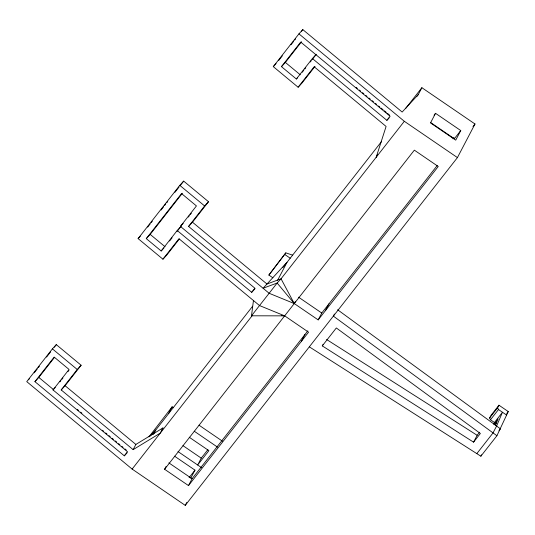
<?xml version="1.0" encoding="UTF-8"?>
<svg xmlns="http://www.w3.org/2000/svg" width="535" height="535" viewBox="0 0 535 535"><rect width="100%" height="100%" fill="white"/><g stroke="black" fill="none" stroke-linecap="round" stroke-linejoin="round"><path stroke-width="0.8" d="M166.031 466.513L164.593 469.262L188.494 485.593L308.561 332.181L284.66 315.851L251.497 315.804L253.45 300.536M495.27 425.633L498.118 418.965L494.012 424.757M493.638 423.921L494.46 422.503L490.475 419.781L489.599 418.016L490.943 415.441L498.954 405.202L508.25 411.555L496.915 435.731L480.865 456.201L309.317 346.84M133.141 449.647L135.863 444.445L162.981 427.926L160.259 433.129L133.141 449.647L61.197 389.948L77.227 369.471L81.126 365.238L56.302 344.634L52.397 348.867L26.75 381.636L132.125 469.081L185.244 505.374L457.432 157.591L475 124L421.881 87.707L405.563 108.558M148.971 436.854L172.13 406.807L173.514 407.75M153.471 434.36L155.725 430.053L150.161 436.079M168.545 413.662L172.13 406.807M272.857 277.785L268.878 275.064L285.804 252.868L292.705 255.168M268.878 275.064L285.804 252.868M277.565 280.373L287.007 262.304L263.073 288.245L277.143 283.035L281.049 278.802L404.32 121.298L457.432 157.591M190.734 478.257L194.981 470.138L174.524 456.161M207.881 449.667L201.254 458.141L197.669 464.995L208.884 450.657L189.243 437.235M188.494 485.593L192.078 478.731L307.819 330.857M185.244 505.374L186.768 502.452M164.593 469.262L414.344 150.154L438.245 166.485L318.178 319.897L294.277 303.566L295.353 301.506M377.543 154.642L376.185 157.25L386.096 126.447L314.152 66.748L298.122 87.232L273.291 66.628L298.945 33.859L302.843 29.626L402.159 112.042L418.296 94.561L421.881 87.707M301.345 341.397L304.93 334.542M318.178 319.897L321.762 313.035L437.215 165.529M325.394 310.674L328.978 303.82M435.53 113.313L430.508 122.91L455.74 140.15L460.755 130.553L435.53 113.313L434.045 115.206M334.435 314.065L333.358 316.118L496.915 435.731M322.291 345.891L336.321 327.962L480.363 433.477L473.569 442.157L322.291 345.891L323.006 344.52M473.569 442.157L477.153 435.303L479.581 432.2M489.599 418.016L497.61 407.77L498.954 405.202M480.865 456.201L481.58 454.83M179.359 238.971L166.833 254.974L162.934 259.201L138.104 238.597L179.787 185.344L183.686 181.118L208.516 201.722L192.486 222.206L188.581 226.432L269.132 293.274L294.277 303.566L281.049 278.802L266.972 284.018L192.486 222.206M147.667 227.141L150.241 223.851M151.271 222.54L152.294 221.222M161.048 210.048L163.616 206.757M164.646 205.447L165.676 204.129M166.706 202.812L167.736 201.501M174.938 192.292L179.051 187.036M180.596 185.063L183.686 181.118M34.24 372.821L37.323 368.889M38.346 367.578L39.369 366.268M46.552 357.092L50.658 351.843M54.249 347.255L56.302 344.634M278.735 60.435L282.326 55.847M291.047 44.706L293.608 41.429M294.638 40.118L295.661 38.801M301.305 31.592L302.843 29.626M146.276 238.623L181.546 193.563L196.439 205.928L180.409 226.405L254.901 288.218L251.691 292.317L177.205 230.505L161.175 250.989L146.276 238.623L150.181 234.397L182.382 193.255M34.922 381.656L54.155 357.079L69.055 369.444L53.025 389.928L127.511 451.741L124.307 455.833L34.922 381.656L38.821 377.429L54.516 357.38M281.463 66.648L300.703 42.071L390.089 116.249L386.879 120.342L312.393 58.529L296.363 79.013L281.463 66.648L285.369 62.421L301.566 41.723M169.582 240.997L172.089 237.801M177.098 231.394L181.104 226.278L177.205 230.505M188.32 217.063L189.323 215.779M190.326 214.502L191.323 213.218M59.933 381.856L60.937 380.579M61.94 379.295L62.936 378.018M67.945 371.618L68.948 370.334M302.268 72.225L303.773 70.306M304.776 69.028L305.773 67.744M310.287 61.986L311.283 60.702M312.286 59.425L315.797 54.944M162.934 259.201L178.964 238.724L259.508 305.559L284.66 315.851L281.41 315.376M188.581 226.432L204.611 205.948L208.516 201.722M61.197 389.948L65.096 385.722L81.126 365.238M315.048 66.36L302.028 83.005L298.122 87.232M152.689 433.932L252.647 306.207M282.962 267.48L381.495 141.581M416.778 96.501L418.296 94.561M161.951 429.237L162.981 427.926M251.497 315.804L277.143 283.035L294.277 303.566M132.125 469.081L252.313 315.516M452.951 138.812L453.974 137.515M189.056 477.702L194.981 470.138M460.755 130.553L454.349 138.746L430.481 122.435M472.96 126.601L475 124M490.475 419.781L498.493 409.536L497.61 407.77M494.46 422.503L502.472 412.258L496.534 426.168L492.949 433.022L476.919 453.506M506.745 413.475L508.25 411.555M498.994 430.789L500.499 428.869L337.618 309.758M273.291 66.628L276.08 63.605M138.104 238.597L140.337 236.182M312.393 58.529L316.292 54.302M296.363 79.013L297.48 77.802M28.422 379.823L29.539 378.613M180.409 226.405L183.197 223.389M161.175 250.989L163.964 247.966M53.025 389.928L55.252 387.507M386.879 120.342L389.112 117.927M251.691 292.317L255.034 288.693M124.307 455.833L127.096 452.817M326.577 339.478L477.153 435.303M284.908 254.58L290.217 258.211M498.493 409.536L506.458 414.979M495.229 422.65L496.554 423.559M298.543 297.172L321.762 313.035M199.033 425.191L222.486 441.214M194.238 431.217L217.591 447.173M182.957 445.642L201.254 458.141M178.021 451.573L201.648 467.717M168.859 462.869L192.078 478.731M298.945 33.859L404.32 121.298M356.109 87.345L357.393 88.409M359.319 90.007L360.603 91.07M362.529 92.669L363.813 93.739M365.739 95.337L367.023 96.4M368.949 97.999L370.233 99.062M372.159 100.667L373.443 101.73M375.369 103.329L376.653 104.392M378.579 105.99L379.863 107.06M381.147 108.123L383.08 109.722M384.364 110.785L386.29 112.39M387.574 113.453L389.5 115.052M285.369 62.421L300.262 74.786M179.787 185.344L204.611 205.948M150.181 234.397L165.074 246.755M52.397 348.867L77.227 369.471M65.096 385.722L135.863 444.445M38.821 377.429L53.614 389.707M77.408 409.449L78.692 410.519M80.624 412.117L81.909 413.187M102.486 430.26L103.77 431.33M105.703 432.929L106.987 433.999M108.919 435.597L110.203 436.667M112.129 438.265L113.42 439.335M115.346 440.934L116.637 442.004M118.563 443.602L119.847 444.672M121.779 446.27L123.063 447.34M124.996 448.939L126.28 450.009"/></g></svg>
